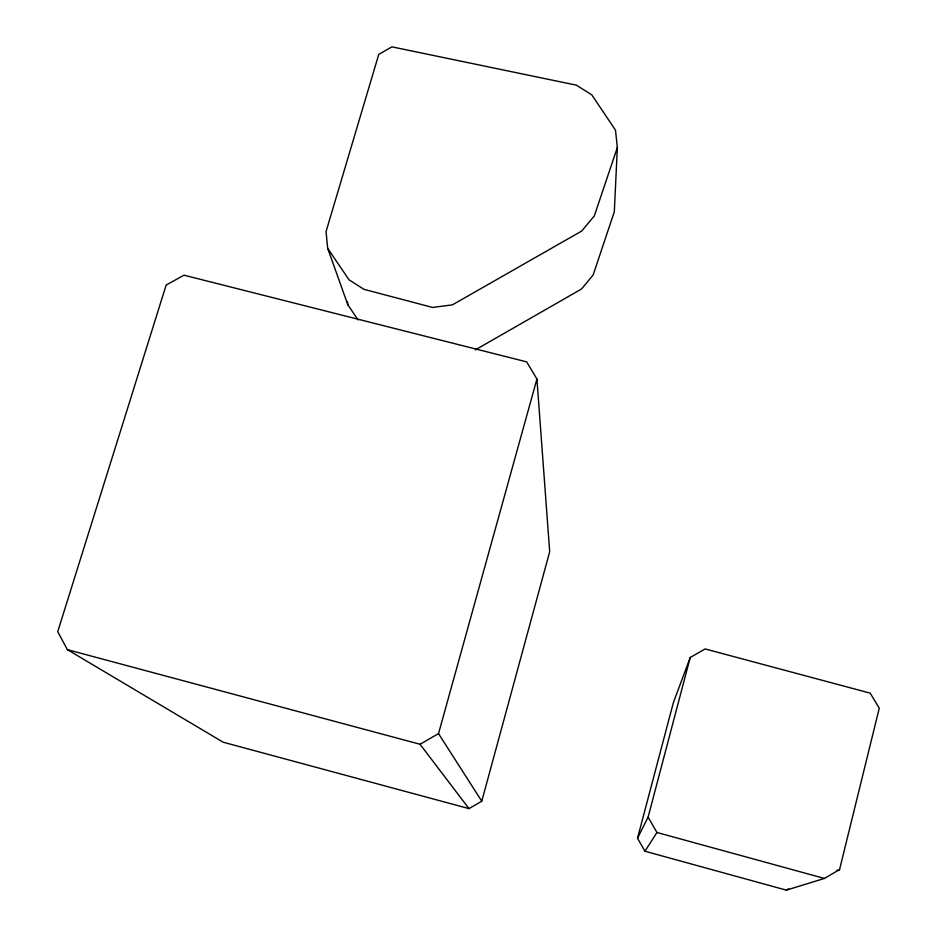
<?xml version="1.0" encoding="UTF-8"?>
<svg xmlns="http://www.w3.org/2000/svg" width="937" height="937" viewBox="0 0 937 937"><rect width="100%" height="100%" fill="white"/><g stroke="black" fill="none" stroke-linecap="round" stroke-linejoin="round"><path stroke-width="1.41" d="M358.063 319.939L347.814 304.759L327.657 248.27L326.064 231.544L378.771 54.369L391.912 46.85L576.349 85.15L591.809 94.86L615.504 130.208L617.342 147.519L614.321 211.75L593.133 275.01L581.537 289.006L475.328 349.888M839.552 869.595L879.269 708.185L870.192 693.146L705.151 648.943L690.241 657.469L673.352 702.668L637.511 838.24L644.961 851.229L786.366 890.15L824.396 878.437L839.552 869.595L836.764 870.496M637.511 838.24L648.099 817.146L690.241 657.469M481.77 801.205L549.691 551.706L536.924 379.063L526.664 361.881L183.992 275.185L166.154 285.059L57.731 631.679L67.359 649.646L223.135 742.198L468.992 808.619L481.77 801.205L438.528 733.612L536.924 379.063M617.342 147.519L594.327 215.885L581.725 231.029L452.454 304.841L432.625 307.453L363.966 289.334L349.009 279.812L327.657 248.27M644.961 851.229L656.931 832.478L648.099 817.146M786.366 890.15L788.696 888.791M67.359 649.646L420.045 744.259L438.528 733.612M656.931 832.478L824.396 878.437M420.045 744.259L468.992 808.619M347.545 301.948L347.814 304.759"/></g></svg>
